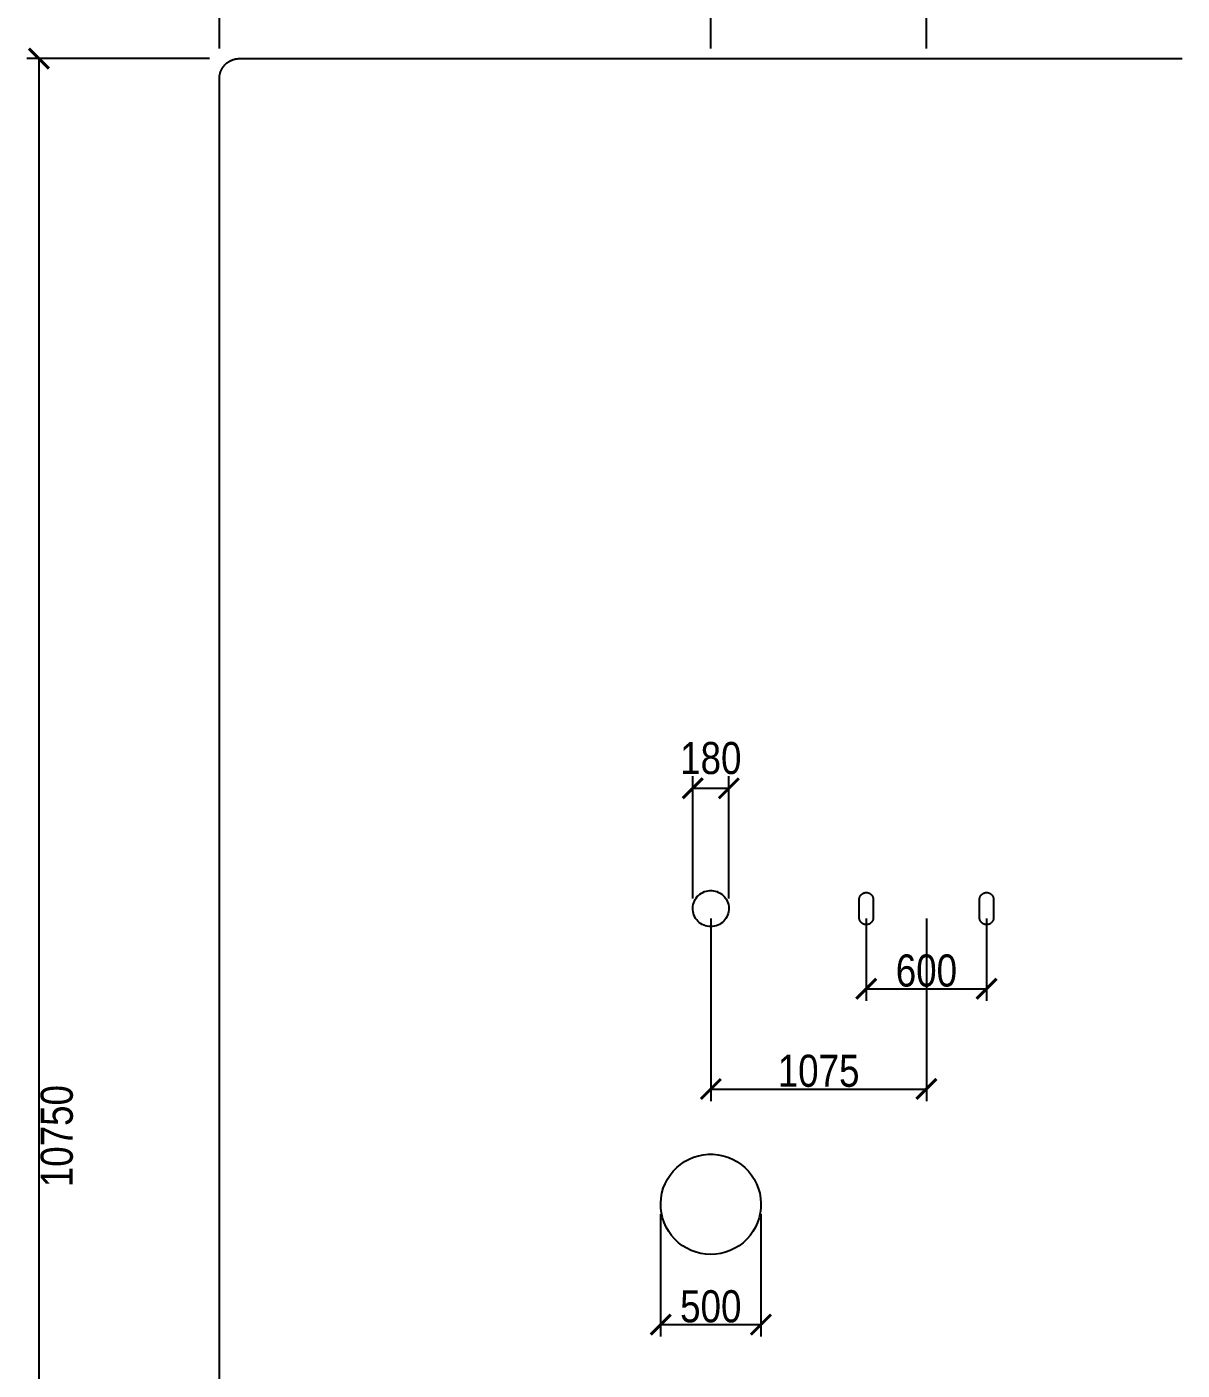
# Model space of a CAD drawing. Header units: millimetres. Extents: x -9 to 120, y -140 to 27.
# Drawn here: x -8.9 to 48.8, y -75.9 to -8.9 of the extents above; entities that cross this region are included whole.
import ezdxf

# ---------------------------------------------------------------- set-up
doc = ezdxf.new("R2010")
doc.units = ezdxf.units.MM
doc.linetypes.add('DASHED', pattern=[1.524, 1.27, -0.254])
for name, color, linetype in [('DIMS', 3, 'CONTINUOUS'), ('HIDDEN', 8, 'DASHED'), ('VISIBLE', 7, 'CONTINUOUS')]:
    doc.layers.add(name, color=color, linetype=linetype)
doc.styles.add('OpenSansCondensed-Light', font='OpenSansCondensed-Light.ttf')
doc.dimstyles.new('EZDXF', dxfattribs={"dimtxt": 0.25, "dimasz": 0.175, "dimexe": 0.375, "dimexo": 0.125, "dimgap": 0.1, "dimtad": 1, "dimlfac": 100, "dimzin": 12, "dimdsep": 46, "dimtxsty": 'OpenSansCondensed-Light', "dimblk": 'ARCHTICK', "dimcen": 2.5, "dimazin": 3, "dimtfac": 0.5, "dimtmove": 2, "dimatfit": 3})

# ---------------------------------------------------------------- blocks, each defined once
blk = doc.blocks.new('_ARCHTICK')
at = {"color": 0, "linetype": 'BYBLOCK', "const_width": 0.15}
blk.add_lwpolyline([(-0.5, -0.5), (0.5, 0.5)], dxfattribs=at)

msp = doc.modelspace()

# ---------------------------------------------------------------- linework, layer by layer
at = {"layer": 'HIDDEN'}
for points in [[(0.75, -11.5), (0.75031, -11.47507), (0.75124, -11.45015), (0.7528, -11.42527), (0.75497, -11.40043), (0.75776, -11.37566), (0.76117, -11.35096), (0.76519, -11.32635), (0.76983, -11.30185), (0.77507, -11.27748), (0.78092, -11.25324), (0.78738, -11.22916), (0.79443, -11.20524), (0.80207, -11.18151), (0.81031, -11.15798), (0.81913, -11.13466), (0.82852, -11.11157), (0.83849, -11.08871), (0.84903, -11.06612), (0.86013, -11.04379), (0.87178, -11.02175), (0.88397, -11), (0.89671, -10.97856), (0.90997, -10.95745), (0.92376, -10.93668), (0.93806, -10.91626), (0.95287, -10.8962), (0.96817, -10.87651), (0.98396, -10.85721), (1.00022, -10.83831), (1.01695, -10.81983), (1.03413, -10.80176), (1.05176, -10.78413), (1.06983, -10.76695), (1.08831, -10.75022), (1.10721, -10.73396), (1.12651, -10.71817), (1.1462, -10.70287), (1.16626, -10.68806), (1.18668, -10.67376), (1.20745, -10.65997), (1.22856, -10.64671), (1.25, -10.63397), (1.27175, -10.62178), (1.29379, -10.61013), (1.31612, -10.59903), (1.33871, -10.58849), (1.36157, -10.57852), (1.38466, -10.56913), (1.40798, -10.56031), (1.43151, -10.55207), (1.45524, -10.54443), (1.47916, -10.53738), (1.50324, -10.53092), (1.52748, -10.52507), (1.55185, -10.51983), (1.57635, -10.51519), (1.60096, -10.51117), (1.62566, -10.50776), (1.65043, -10.50497), (1.67527, -10.5028), (1.70015, -10.50124), (1.72507, -10.50031), (1.75, -10.5)], [(1.75, -10.5), (48.75, -10.5)], [(0.75, -117), (0.75, -11.5)], [(25.25, -53.8), (25.16039, -53.79553), (25.07167, -53.78216), (24.98472, -53.76002), (24.90041, -53.72933), (24.81957, -53.6904), (24.74301, -53.64361), (24.67149, -53.58944), (24.60572, -53.52841), (24.54635, -53.46114), (24.49398, -53.38829), (24.44912, -53.31059), (24.41221, -53.22881), (24.38364, -53.14376), (24.36367, -53.05628), (24.35252, -52.96726), (24.35028, -52.87756), (24.35698, -52.78809), (24.37256, -52.69973), (24.39687, -52.61336), (24.42964, -52.52984), (24.47058, -52.45), (24.51926, -52.37463), (24.5752, -52.30448), (24.63784, -52.24025), (24.70658, -52.18258), (24.78071, -52.13204), (24.8595, -52.08913), (24.94218, -52.05428), (25.02792, -52.02783), (25.11586, -52.01005), (25.20514, -52.00112), (25.29486, -52.00112), (25.38414, -52.01005), (25.47208, -52.02783), (25.55782, -52.05428), (25.6405, -52.08913), (25.71929, -52.13204), (25.79342, -52.18258), (25.86216, -52.24025), (25.9248, -52.30448), (25.98074, -52.37463), (26.02942, -52.45), (26.07036, -52.52984), (26.10313, -52.61336), (26.12744, -52.69973), (26.14302, -52.78809), (26.14972, -52.87756), (26.14748, -52.96726), (26.13633, -53.05628), (26.11636, -53.14376), (26.08779, -53.22881), (26.05088, -53.31059), (26.00602, -53.38829), (25.95365, -53.46114), (25.89428, -53.52841), (25.82851, -53.58944), (25.75699, -53.64361), (25.68043, -53.6904), (25.59959, -53.72933), (25.51528, -53.76002), (25.42833, -53.78216), (25.33961, -53.79553), (25.25, -53.8)], [(32.65, -52.45), (32.65044, -52.43255), (32.65174, -52.41515), (32.65391, -52.39784), (32.65694, -52.38065), (32.66082, -52.36363), (32.66555, -52.34684), (32.67111, -52.33029), (32.67748, -52.31405), (32.68466, -52.29814), (32.69262, -52.28261), (32.70135, -52.2675), (32.71082, -52.25284), (32.721, -52.23867), (32.73188, -52.22502), (32.74343, -52.21194), (32.75562, -52.19945), (32.76841, -52.18758), (32.78178, -52.17636), (32.79569, -52.16582), (32.81011, -52.15599), (32.825, -52.14689), (32.84033, -52.13854), (32.85605, -52.13097), (32.87213, -52.12419), (32.88853, -52.11823), (32.90521, -52.11308), (32.92212, -52.10878), (32.93922, -52.10532), (32.95648, -52.10272), (32.97384, -52.10098), (32.99127, -52.10011), (33.00873, -52.10011), (33.02616, -52.10098), (33.04352, -52.10272), (33.06078, -52.10532), (33.07788, -52.10878), (33.09479, -52.11308), (33.11147, -52.11823), (33.12787, -52.12419), (33.14395, -52.13097), (33.15967, -52.13854), (33.175, -52.14689), (33.18989, -52.15599), (33.20431, -52.16582), (33.21822, -52.17636), (33.23159, -52.18758), (33.24438, -52.19945), (33.25657, -52.21194), (33.26812, -52.22502), (33.279, -52.23867), (33.28918, -52.25284), (33.29865, -52.2675), (33.30738, -52.28261), (33.31534, -52.29814), (33.32252, -52.31405), (33.32889, -52.33029), (33.33445, -52.34684), (33.33918, -52.36363), (33.34306, -52.38065), (33.34609, -52.39784), (33.34826, -52.41515), (33.34956, -52.43255), (33.35, -52.45)], [(38.65, -52.45), (38.65044, -52.43255), (38.65174, -52.41515), (38.65391, -52.39784), (38.65694, -52.38065), (38.66082, -52.36363), (38.66555, -52.34684), (38.67111, -52.33029), (38.67748, -52.31405), (38.68466, -52.29814), (38.69262, -52.28261), (38.70135, -52.2675), (38.71082, -52.25284), (38.721, -52.23867), (38.73188, -52.22502), (38.74343, -52.21194), (38.75562, -52.19945), (38.76841, -52.18758), (38.78178, -52.17636), (38.79569, -52.16582), (38.81011, -52.15599), (38.825, -52.14689), (38.84033, -52.13854), (38.85605, -52.13097), (38.87213, -52.12419), (38.88853, -52.11823), (38.90521, -52.11308), (38.92212, -52.10878), (38.93922, -52.10532), (38.95648, -52.10272), (38.97384, -52.10098), (38.99127, -52.10011), (39.00873, -52.10011), (39.02616, -52.10098), (39.04352, -52.10272), (39.06078, -52.10532), (39.07788, -52.10878), (39.09479, -52.11308), (39.11147, -52.11823), (39.12787, -52.12419), (39.14395, -52.13097), (39.15967, -52.13854), (39.175, -52.14689), (39.18989, -52.15599), (39.20431, -52.16582), (39.21822, -52.17636), (39.23159, -52.18758), (39.24438, -52.19945), (39.25657, -52.21194), (39.26812, -52.22502), (39.279, -52.23867), (39.28918, -52.25284), (39.29865, -52.2675), (39.30738, -52.28261), (39.31534, -52.29814), (39.32252, -52.31405), (39.32889, -52.33029), (39.33445, -52.34684), (39.33918, -52.36363), (39.34306, -52.38065), (39.34609, -52.39784), (39.34826, -52.41515), (39.34956, -52.43255), (39.35, -52.45)], [(32.65, -53.35), (32.65, -52.45)], [(33.35, -52.45), (33.35, -53.35)], [(38.65, -53.35), (38.65, -52.45)], [(39.35, -52.45), (39.35, -53.35)], [(33.35, -53.35), (33.34956, -53.36745), (33.34826, -53.38485), (33.34609, -53.40216), (33.34306, -53.41935), (33.33918, -53.43637), (33.33445, -53.45316), (33.32889, -53.46971), (33.32252, -53.48595), (33.31534, -53.50186), (33.30738, -53.51739), (33.29865, -53.5325), (33.28918, -53.54716), (33.279, -53.56133), (33.26812, -53.57498), (33.25657, -53.58806), (33.24438, -53.60055), (33.23159, -53.61242), (33.21822, -53.62364), (33.20431, -53.63418), (33.18989, -53.64401), (33.175, -53.65311), (33.15967, -53.66146), (33.14395, -53.66903), (33.12787, -53.67581), (33.11147, -53.68177), (33.09479, -53.68692), (33.07788, -53.69122), (33.06078, -53.69468), (33.04352, -53.69728), (33.02616, -53.69902), (33.00873, -53.69989), (32.99127, -53.69989), (32.97384, -53.69902), (32.95648, -53.69728), (32.93922, -53.69468), (32.92212, -53.69122), (32.90521, -53.68692), (32.88853, -53.68177), (32.87213, -53.67581), (32.85605, -53.66903), (32.84033, -53.66146), (32.825, -53.65311), (32.81011, -53.64401), (32.79569, -53.63418), (32.78178, -53.62364), (32.76841, -53.61242), (32.75562, -53.60055), (32.74343, -53.58806), (32.73188, -53.57498), (32.721, -53.56133), (32.71082, -53.54716), (32.70135, -53.5325), (32.69262, -53.51739), (32.68466, -53.50186), (32.67748, -53.48595), (32.67111, -53.46971), (32.66555, -53.45316), (32.66082, -53.43637), (32.65694, -53.41935), (32.65391, -53.40216), (32.65174, -53.38485), (32.65044, -53.36745), (32.65, -53.35)], [(39.35, -53.35), (39.34956, -53.36745), (39.34826, -53.38485), (39.34609, -53.40216), (39.34306, -53.41935), (39.33918, -53.43637), (39.33445, -53.45316), (39.32889, -53.46971), (39.32252, -53.48595), (39.31534, -53.50186), (39.30738, -53.51739), (39.29865, -53.5325), (39.28918, -53.54716), (39.279, -53.56133), (39.26812, -53.57498), (39.25657, -53.58806), (39.24438, -53.60055), (39.23159, -53.61242), (39.21822, -53.62364), (39.20431, -53.63418), (39.18989, -53.64401), (39.175, -53.65311), (39.15967, -53.66146), (39.14395, -53.66903), (39.12787, -53.67581), (39.11147, -53.68177), (39.09479, -53.68692), (39.07788, -53.69122), (39.06078, -53.69468), (39.04352, -53.69728), (39.02616, -53.69902), (39.00873, -53.69989), (38.99127, -53.69989), (38.97384, -53.69902), (38.95648, -53.69728), (38.93922, -53.69468), (38.92212, -53.69122), (38.90521, -53.68692), (38.88853, -53.68177), (38.87213, -53.67581), (38.85605, -53.66903), (38.84033, -53.66146), (38.825, -53.65311), (38.81011, -53.64401), (38.79569, -53.63418), (38.78178, -53.62364), (38.76841, -53.61242), (38.75562, -53.60055), (38.74343, -53.58806), (38.73188, -53.57498), (38.721, -53.56133), (38.71082, -53.54716), (38.70135, -53.5325), (38.69262, -53.51739), (38.68466, -53.50186), (38.67748, -53.48595), (38.67111, -53.46971), (38.66555, -53.45316), (38.66082, -53.43637), (38.65694, -53.41935), (38.65391, -53.40216), (38.65174, -53.38485), (38.65044, -53.36745), (38.65, -53.35)], [(25.25, -70.15), (25.00108, -70.13758), (24.75463, -70.10043), (24.51311, -70.03893), (24.27891, -69.95369), (24.05437, -69.84555), (23.8417, -69.7156), (23.64303, -69.56511), (23.46033, -69.39559), (23.29542, -69.20872), (23.14994, -69.00637), (23.02532, -68.79053), (22.92282, -68.56335), (22.84344, -68.3271), (22.78798, -68.08412), (22.75699, -67.83683), (22.75078, -67.58767), (22.7694, -67.33914), (22.81268, -67.0937), (22.88018, -66.85378), (22.97124, -66.62178), (23.08494, -66.4), (23.22015, -66.19064), (23.37555, -65.99579), (23.54957, -65.81737), (23.74049, -65.65717), (23.94641, -65.51677), (24.16529, -65.39758), (24.39495, -65.30077), (24.63311, -65.22731), (24.87739, -65.17792), (25.12539, -65.15311), (25.37461, -65.15311), (25.62261, -65.17792), (25.86689, -65.22731), (26.10505, -65.30077), (26.33471, -65.39758), (26.55359, -65.51677), (26.75951, -65.65717), (26.95043, -65.81737), (27.12445, -65.99579), (27.27985, -66.19064), (27.41506, -66.4), (27.52876, -66.62178), (27.61982, -66.85378), (27.68732, -67.0937), (27.7306, -67.33914), (27.74922, -67.58767), (27.74301, -67.83683), (27.71202, -68.08412), (27.65656, -68.3271), (27.57718, -68.56335), (27.47468, -68.79053), (27.35006, -69.00637), (27.20458, -69.20872), (27.03967, -69.39559), (26.85697, -69.56511), (26.6583, -69.7156), (26.44563, -69.84555), (26.22109, -69.95369), (25.98689, -70.03893), (25.74537, -70.10043), (25.49892, -70.13758), (25.25, -70.15)]]:
    msp.add_lwpolyline(points, dxfattribs=at)
at = {"layer": 'VISIBLE'}
for points in [[(0.75, -11.5), (0.75031, -11.47507), (0.75124, -11.45015), (0.7528, -11.42527), (0.75497, -11.40043), (0.75776, -11.37566), (0.76117, -11.35096), (0.76519, -11.32635), (0.76983, -11.30185), (0.77507, -11.27748), (0.78092, -11.25324), (0.78738, -11.22916), (0.79443, -11.20524), (0.80207, -11.18151), (0.81031, -11.15798), (0.81913, -11.13466), (0.82852, -11.11157), (0.83849, -11.08871), (0.84903, -11.06612), (0.86013, -11.04379), (0.87178, -11.02175), (0.88397, -11), (0.89671, -10.97856), (0.90997, -10.95745), (0.92376, -10.93668), (0.93806, -10.91626), (0.95287, -10.8962), (0.96817, -10.87651), (0.98396, -10.85721), (1.00022, -10.83831), (1.01695, -10.81983), (1.03413, -10.80176), (1.05176, -10.78413), (1.06983, -10.76695), (1.08831, -10.75022), (1.10721, -10.73396), (1.12651, -10.71817), (1.1462, -10.70287), (1.16626, -10.68806), (1.18668, -10.67376), (1.20745, -10.65997), (1.22856, -10.64671), (1.25, -10.63397), (1.27175, -10.62178), (1.29379, -10.61013), (1.31612, -10.59903), (1.33871, -10.58849), (1.36157, -10.57852), (1.38466, -10.56913), (1.40798, -10.56031), (1.43151, -10.55207), (1.45524, -10.54443), (1.47916, -10.53738), (1.50324, -10.53092), (1.52748, -10.52507), (1.55185, -10.51983), (1.57635, -10.51519), (1.60096, -10.51117), (1.62566, -10.50776), (1.65043, -10.50497), (1.67527, -10.5028), (1.70015, -10.50124), (1.72507, -10.50031), (1.75, -10.5)], [(1.75, -10.5), (48.75, -10.5)], [(0.75, -117), (0.75, -11.5)], [(25.25, -53.8), (25.16039, -53.79553), (25.07167, -53.78216), (24.98472, -53.76002), (24.90041, -53.72933), (24.81957, -53.6904), (24.74301, -53.64361), (24.67149, -53.58944), (24.60572, -53.52841), (24.54635, -53.46114), (24.49398, -53.38829), (24.44912, -53.31059), (24.41221, -53.22881), (24.38364, -53.14376), (24.36367, -53.05628), (24.35252, -52.96726), (24.35028, -52.87756), (24.35698, -52.78809), (24.37256, -52.69973), (24.39687, -52.61336), (24.42964, -52.52984), (24.47058, -52.45), (24.51926, -52.37463), (24.5752, -52.30448), (24.63784, -52.24025), (24.70658, -52.18258), (24.78071, -52.13204), (24.8595, -52.08913), (24.94218, -52.05428), (25.02792, -52.02783), (25.11586, -52.01005), (25.20514, -52.00112), (25.29486, -52.00112), (25.38414, -52.01005), (25.47208, -52.02783), (25.55782, -52.05428), (25.6405, -52.08913), (25.71929, -52.13204), (25.79342, -52.18258), (25.86216, -52.24025), (25.9248, -52.30448), (25.98074, -52.37463), (26.02942, -52.45), (26.07036, -52.52984), (26.10313, -52.61336), (26.12744, -52.69973), (26.14302, -52.78809), (26.14972, -52.87756), (26.14748, -52.96726), (26.13633, -53.05628), (26.11636, -53.14376), (26.08779, -53.22881), (26.05088, -53.31059), (26.00602, -53.38829), (25.95365, -53.46114), (25.89428, -53.52841), (25.82851, -53.58944), (25.75699, -53.64361), (25.68043, -53.6904), (25.59959, -53.72933), (25.51528, -53.76002), (25.42833, -53.78216), (25.33961, -53.79553), (25.25, -53.8)], [(32.65, -52.45), (32.65044, -52.43255), (32.65174, -52.41515), (32.65391, -52.39784), (32.65694, -52.38065), (32.66082, -52.36363), (32.66555, -52.34684), (32.67111, -52.33029), (32.67748, -52.31405), (32.68466, -52.29814), (32.69262, -52.28261), (32.70135, -52.2675), (32.71082, -52.25284), (32.721, -52.23867), (32.73188, -52.22502), (32.74343, -52.21194), (32.75562, -52.19945), (32.76841, -52.18758), (32.78178, -52.17636), (32.79569, -52.16582), (32.81011, -52.15599), (32.825, -52.14689), (32.84033, -52.13854), (32.85605, -52.13097), (32.87213, -52.12419), (32.88853, -52.11823), (32.90521, -52.11308), (32.92212, -52.10878), (32.93922, -52.10532), (32.95648, -52.10272), (32.97384, -52.10098), (32.99127, -52.10011), (33.00873, -52.10011), (33.02616, -52.10098), (33.04352, -52.10272), (33.06078, -52.10532), (33.07788, -52.10878), (33.09479, -52.11308), (33.11147, -52.11823), (33.12787, -52.12419), (33.14395, -52.13097), (33.15967, -52.13854), (33.175, -52.14689), (33.18989, -52.15599), (33.20431, -52.16582), (33.21822, -52.17636), (33.23159, -52.18758), (33.24438, -52.19945), (33.25657, -52.21194), (33.26812, -52.22502), (33.279, -52.23867), (33.28918, -52.25284), (33.29865, -52.2675), (33.30738, -52.28261), (33.31534, -52.29814), (33.32252, -52.31405), (33.32889, -52.33029), (33.33445, -52.34684), (33.33918, -52.36363), (33.34306, -52.38065), (33.34609, -52.39784), (33.34826, -52.41515), (33.34956, -52.43255), (33.35, -52.45)], [(38.65, -52.45), (38.65044, -52.43255), (38.65174, -52.41515), (38.65391, -52.39784), (38.65694, -52.38065), (38.66082, -52.36363), (38.66555, -52.34684), (38.67111, -52.33029), (38.67748, -52.31405), (38.68466, -52.29814), (38.69262, -52.28261), (38.70135, -52.2675), (38.71082, -52.25284), (38.721, -52.23867), (38.73188, -52.22502), (38.74343, -52.21194), (38.75562, -52.19945), (38.76841, -52.18758), (38.78178, -52.17636), (38.79569, -52.16582), (38.81011, -52.15599), (38.825, -52.14689), (38.84033, -52.13854), (38.85605, -52.13097), (38.87213, -52.12419), (38.88853, -52.11823), (38.90521, -52.11308), (38.92212, -52.10878), (38.93922, -52.10532), (38.95648, -52.10272), (38.97384, -52.10098), (38.99127, -52.10011), (39.00873, -52.10011), (39.02616, -52.10098), (39.04352, -52.10272), (39.06078, -52.10532), (39.07788, -52.10878), (39.09479, -52.11308), (39.11147, -52.11823), (39.12787, -52.12419), (39.14395, -52.13097), (39.15967, -52.13854), (39.175, -52.14689), (39.18989, -52.15599), (39.20431, -52.16582), (39.21822, -52.17636), (39.23159, -52.18758), (39.24438, -52.19945), (39.25657, -52.21194), (39.26812, -52.22502), (39.279, -52.23867), (39.28918, -52.25284), (39.29865, -52.2675), (39.30738, -52.28261), (39.31534, -52.29814), (39.32252, -52.31405), (39.32889, -52.33029), (39.33445, -52.34684), (39.33918, -52.36363), (39.34306, -52.38065), (39.34609, -52.39784), (39.34826, -52.41515), (39.34956, -52.43255), (39.35, -52.45)], [(32.65, -53.35), (32.65, -52.45)], [(33.35, -52.45), (33.35, -53.35)], [(38.65, -53.35), (38.65, -52.45)], [(39.35, -52.45), (39.35, -53.35)], [(33.35, -53.35), (33.34956, -53.36745), (33.34826, -53.38485), (33.34609, -53.40216), (33.34306, -53.41935), (33.33918, -53.43637), (33.33445, -53.45316), (33.32889, -53.46971), (33.32252, -53.48595), (33.31534, -53.50186), (33.30738, -53.51739), (33.29865, -53.5325), (33.28918, -53.54716), (33.279, -53.56133), (33.26812, -53.57498), (33.25657, -53.58806), (33.24438, -53.60055), (33.23159, -53.61242), (33.21822, -53.62364), (33.20431, -53.63418), (33.18989, -53.64401), (33.175, -53.65311), (33.15967, -53.66146), (33.14395, -53.66903), (33.12787, -53.67581), (33.11147, -53.68177), (33.09479, -53.68692), (33.07788, -53.69122), (33.06078, -53.69468), (33.04352, -53.69728), (33.02616, -53.69902), (33.00873, -53.69989), (32.99127, -53.69989), (32.97384, -53.69902), (32.95648, -53.69728), (32.93922, -53.69468), (32.92212, -53.69122), (32.90521, -53.68692), (32.88853, -53.68177), (32.87213, -53.67581), (32.85605, -53.66903), (32.84033, -53.66146), (32.825, -53.65311), (32.81011, -53.64401), (32.79569, -53.63418), (32.78178, -53.62364), (32.76841, -53.61242), (32.75562, -53.60055), (32.74343, -53.58806), (32.73188, -53.57498), (32.721, -53.56133), (32.71082, -53.54716), (32.70135, -53.5325), (32.69262, -53.51739), (32.68466, -53.50186), (32.67748, -53.48595), (32.67111, -53.46971), (32.66555, -53.45316), (32.66082, -53.43637), (32.65694, -53.41935), (32.65391, -53.40216), (32.65174, -53.38485), (32.65044, -53.36745), (32.65, -53.35)], [(39.35, -53.35), (39.34956, -53.36745), (39.34826, -53.38485), (39.34609, -53.40216), (39.34306, -53.41935), (39.33918, -53.43637), (39.33445, -53.45316), (39.32889, -53.46971), (39.32252, -53.48595), (39.31534, -53.50186), (39.30738, -53.51739), (39.29865, -53.5325), (39.28918, -53.54716), (39.279, -53.56133), (39.26812, -53.57498), (39.25657, -53.58806), (39.24438, -53.60055), (39.23159, -53.61242), (39.21822, -53.62364), (39.20431, -53.63418), (39.18989, -53.64401), (39.175, -53.65311), (39.15967, -53.66146), (39.14395, -53.66903), (39.12787, -53.67581), (39.11147, -53.68177), (39.09479, -53.68692), (39.07788, -53.69122), (39.06078, -53.69468), (39.04352, -53.69728), (39.02616, -53.69902), (39.00873, -53.69989), (38.99127, -53.69989), (38.97384, -53.69902), (38.95648, -53.69728), (38.93922, -53.69468), (38.92212, -53.69122), (38.90521, -53.68692), (38.88853, -53.68177), (38.87213, -53.67581), (38.85605, -53.66903), (38.84033, -53.66146), (38.825, -53.65311), (38.81011, -53.64401), (38.79569, -53.63418), (38.78178, -53.62364), (38.76841, -53.61242), (38.75562, -53.60055), (38.74343, -53.58806), (38.73188, -53.57498), (38.721, -53.56133), (38.71082, -53.54716), (38.70135, -53.5325), (38.69262, -53.51739), (38.68466, -53.50186), (38.67748, -53.48595), (38.67111, -53.46971), (38.66555, -53.45316), (38.66082, -53.43637), (38.65694, -53.41935), (38.65391, -53.40216), (38.65174, -53.38485), (38.65044, -53.36745), (38.65, -53.35)], [(25.25, -70.15), (25.00108, -70.13758), (24.75463, -70.10043), (24.51311, -70.03893), (24.27891, -69.95369), (24.05437, -69.84555), (23.8417, -69.7156), (23.64303, -69.56511), (23.46033, -69.39559), (23.29542, -69.20872), (23.14994, -69.00637), (23.02532, -68.79053), (22.92282, -68.56335), (22.84344, -68.3271), (22.78798, -68.08412), (22.75699, -67.83683), (22.75078, -67.58767), (22.7694, -67.33914), (22.81268, -67.0937), (22.88018, -66.85378), (22.97124, -66.62178), (23.08494, -66.4), (23.22015, -66.19064), (23.37555, -65.99579), (23.54957, -65.81737), (23.74049, -65.65717), (23.94641, -65.51677), (24.16529, -65.39758), (24.39495, -65.30077), (24.63311, -65.22731), (24.87739, -65.17792), (25.12539, -65.15311), (25.37461, -65.15311), (25.62261, -65.17792), (25.86689, -65.22731), (26.10505, -65.30077), (26.33471, -65.39758), (26.55359, -65.51677), (26.75951, -65.65717), (26.95043, -65.81737), (27.12445, -65.99579), (27.27985, -66.19064), (27.41506, -66.4), (27.52876, -66.62178), (27.61982, -66.85378), (27.68732, -67.0937), (27.7306, -67.33914), (27.74922, -67.58767), (27.74301, -67.83683), (27.71202, -68.08412), (27.65656, -68.3271), (27.57718, -68.56335), (27.47468, -68.79053), (27.35006, -69.00637), (27.20458, -69.20872), (27.03967, -69.39559), (26.85697, -69.56511), (26.6583, -69.7156), (26.44563, -69.84555), (26.22109, -69.95369), (25.98689, -70.03893), (25.74537, -70.10043), (25.49892, -70.13758), (25.25, -70.15)]]:
    msp.add_lwpolyline(points, dxfattribs=at)

# ---------------------------------------------------------------- dimensions: what is measured, and where the dimension line sits
at = {"layer": 'DIMS'}
for base, p1, p2 in [((0.75, 1.5), (0.75, -10.5), (36, -10.5)), ((0.75, -4.5), (0.75, -10.5), (25.25, -10.5)), ((24.35, -46.9), (24.35, -52.9), (26.15, -52.9)), ((25.25, -61.9), (25.25, -52.9), (36, -52.9)), ((33, -56.9), (33, -52.9), (39, -52.9)), ((22.75, -73.65), (22.75, -67.65), (27.75, -67.65))]:
    msp.add_linear_dim(base=base, p1=p1, p2=p2, dimstyle='EZDXF', override={"dimtxt": 1.6, "dimasz": 1, "dimexe": 0.6, "dimexo": 0.5, "dimdec": 2}, dxfattribs=at).render()
msp.add_linear_dim(base=(-8.25, -10.5), p1=(0.75, -10.5), p2=(0.75, -118), angle=90, dimstyle='EZDXF', override={"dimtxt": 1.6, "dimasz": 1, "dimexe": 0.6, "dimexo": 0.5, "dimdec": 2}, dxfattribs=at).render()

doc.saveas('drawing.dxf')
